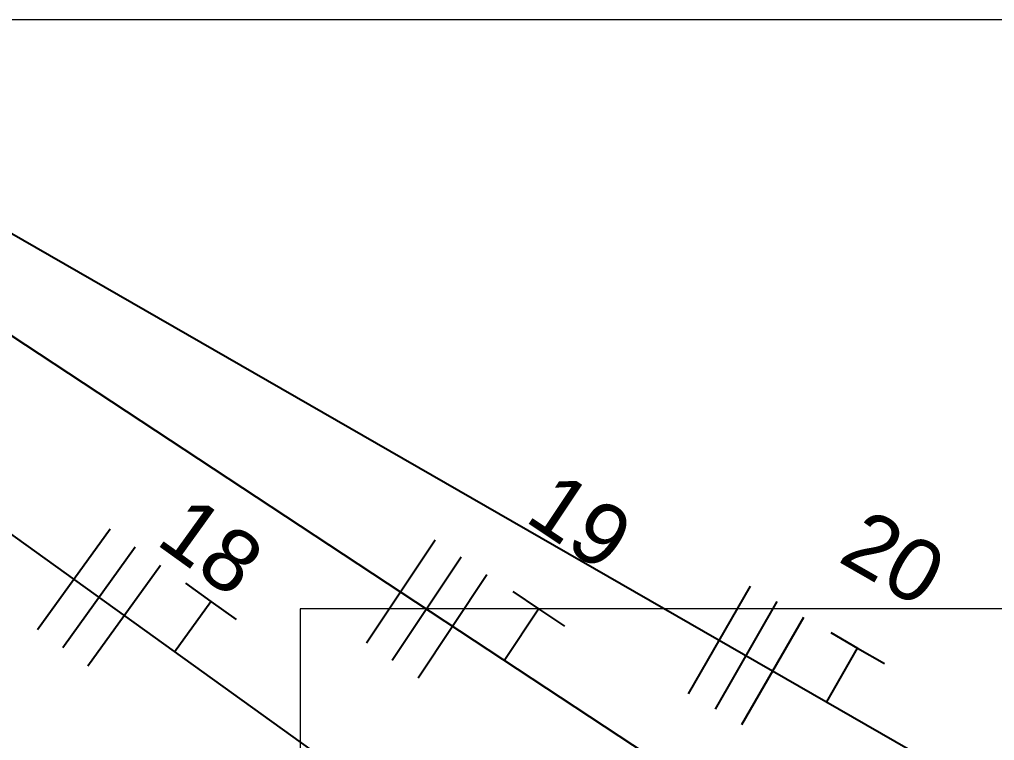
# Model space of a CAD drawing. Header units: millimetres. Extents: x 100 to 940, y 100 to 694.
# Drawn here: x 357.31 to 369.08, y 542.02 to 550.73 of the extents above; entities that cross this region are included whole.
import ezdxf

# ---------------------------------------------------------------- set-up
doc = ezdxf.new("R2010")
doc.units = ezdxf.units.MM
doc.layers.add('COTAS', color=5, linetype='Continuous', lineweight=5)
doc.layers.add('PAREDE', color=7, linetype='Continuous', lineweight=9)
doc.styles.get("Standard").update_dxf_attribs({"font": 'arial.ttf'})

msp = doc.modelspace()

# ---------------------------------------------------------------- linework, layer by layer
at = {"color": 2}
for p, q in [((354.464, 549.728), (376.025, 537.329)), ((351.346, 548.723), (367.014, 537.458)), ((354.464, 548.723), (371.556, 537.458)), ((358.4, 544.575), (357.524, 543.357)), ((362.329, 544.442), (361.497, 543.194)), ((358.704, 544.356), (357.829, 543.138)), ((362.641, 544.234), (361.809, 542.986)), ((358.133, 542.92), (359.009, 544.137)), ((362.121, 542.778), (362.953, 544.026)), ((359.313, 543.919), (359.618, 543.7)), ((359.313, 543.919), (359.618, 543.7)), ((363.265, 543.819), (363.577, 543.611)), ((363.265, 543.819), (363.577, 543.611)), ((366.13, 543.885), (365.382, 542.585)), ((359.18, 543.091), (359.618, 543.7)), ((359.618, 543.7), (359.922, 543.481)), ((366.455, 543.698), (365.707, 542.398)), ((363.161, 542.986), (363.577, 543.611)), ((363.577, 543.611), (363.889, 543.403)), ((366.032, 542.211), (366.78, 543.511)), ((367.105, 543.324), (367.43, 543.137)), ((367.105, 543.324), (367.43, 543.137)), ((367.056, 542.487), (367.43, 543.137)), ((367.43, 543.137), (367.755, 542.95))]:
    msp.add_line(p, q, dxfattribs=at)
at = {"layer": 'PAREDE'}
for p, q in [((348.229, 550.734), (380.84, 550.734)), ((382.073, 543.609), (360.698, 543.609)), ((360.698, 543.609), (360.698, 532.921))]:
    msp.add_line(p, q, dxfattribs=at)

# ---------------------------------------------------------------- texts
at = {"layer": 'COTAS', "color": 2, "char_height": 0.75, "attachment_point": 1}
for s, insert, rotation in [('19', (363.806, 545.307), 326.3318), ('18', (359.373, 545.015), 324.2846), ('20', (367.547, 544.844), 330.0988)]:
    msp.add_mtext_dynamic_manual_height_columns(s, width=1385.51337, gutter_width=0.75, heights=[0], dxfattribs=dict(at, insert=insert, rotation=rotation))

doc.saveas('drawing.dxf')
